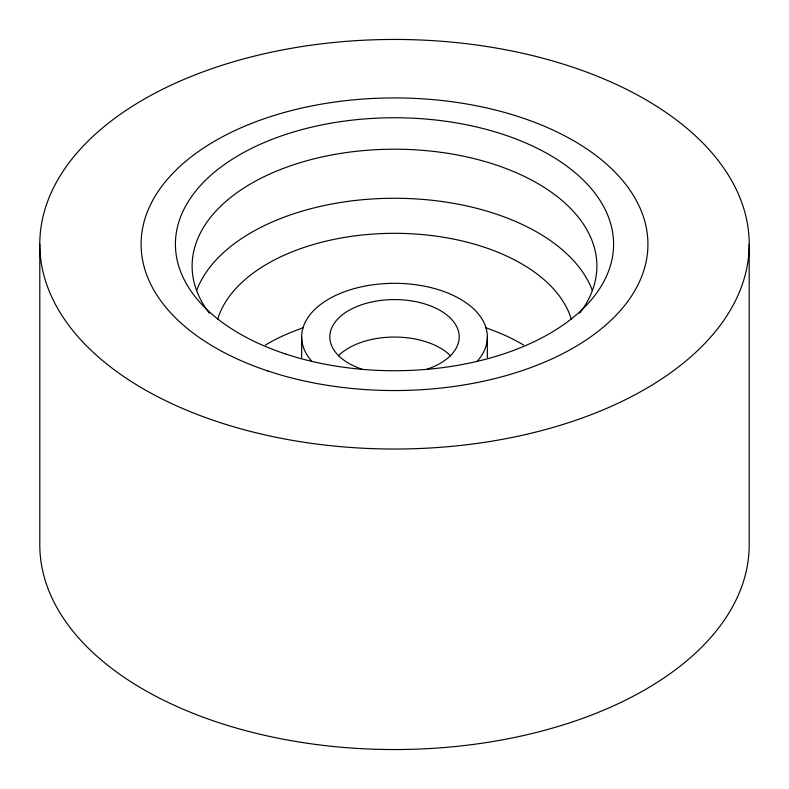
<?xml version="1.0" encoding="UTF-8"?>
<svg xmlns="http://www.w3.org/2000/svg" width="789" height="789" viewBox="0 0 789 789"><rect width="100%" height="100%" fill="white"/><g stroke="black" fill="none" stroke-linecap="round" stroke-linejoin="round"><path stroke-width="1.18" d="M749.205 244.235A354.705 204.785 0 0 1 217.143 421.592A354.705 204.785 0 0 1 217.143 66.887A354.705 204.785 0 0 1 749.205 244.235L749.205 544.765A354.705 204.785 0 0 1 394.5 749.55A354.705 204.785 0 0 1 39.795 544.765L39.795 244.235M487.346 336.913L487.346 357.545M301.654 336.913L301.654 357.545M196.629 290.549A202.388 116.851 0 0 1 394.5 198.256A202.388 116.851 0 0 1 592.371 290.549M209.322 313.203A202.388 116.851 0 0 1 394.5 149.2A202.388 116.851 0 0 1 579.678 313.203M217.675 319.289A179.438 103.596 0 0 1 394.5 233.317A179.438 103.596 0 0 1 571.325 319.289M311.448 360.879A92.846 53.603 0 0 1 394.5 283.31A92.846 53.603 0 0 1 477.552 360.879M361.618 369.074A64.678 37.339 0 0 1 345.069 312.829A64.678 37.339 0 0 1 443.891 312.809A64.678 37.339 0 0 1 427.431 369.065M265.37 345.059A179.438 103.596 0 0 1 303.558 327.682M485.442 327.682A179.438 103.596 0 0 1 523.63 345.059M338.402 355.8A64.678 37.339 0 0 1 394.5 337.051A64.678 37.339 0 0 1 450.588 355.8M284.957 353.778A219.086 126.487 0 0 0 613.586 244.235A219.086 126.487 0 0 0 284.957 134.702A219.086 126.487 0 0 0 284.957 353.778M267.787 370.948A253.427 146.32 0 0 0 647.927 244.235A253.427 146.32 0 0 0 267.787 117.522A253.427 146.32 0 0 0 267.787 370.948"/></g></svg>
